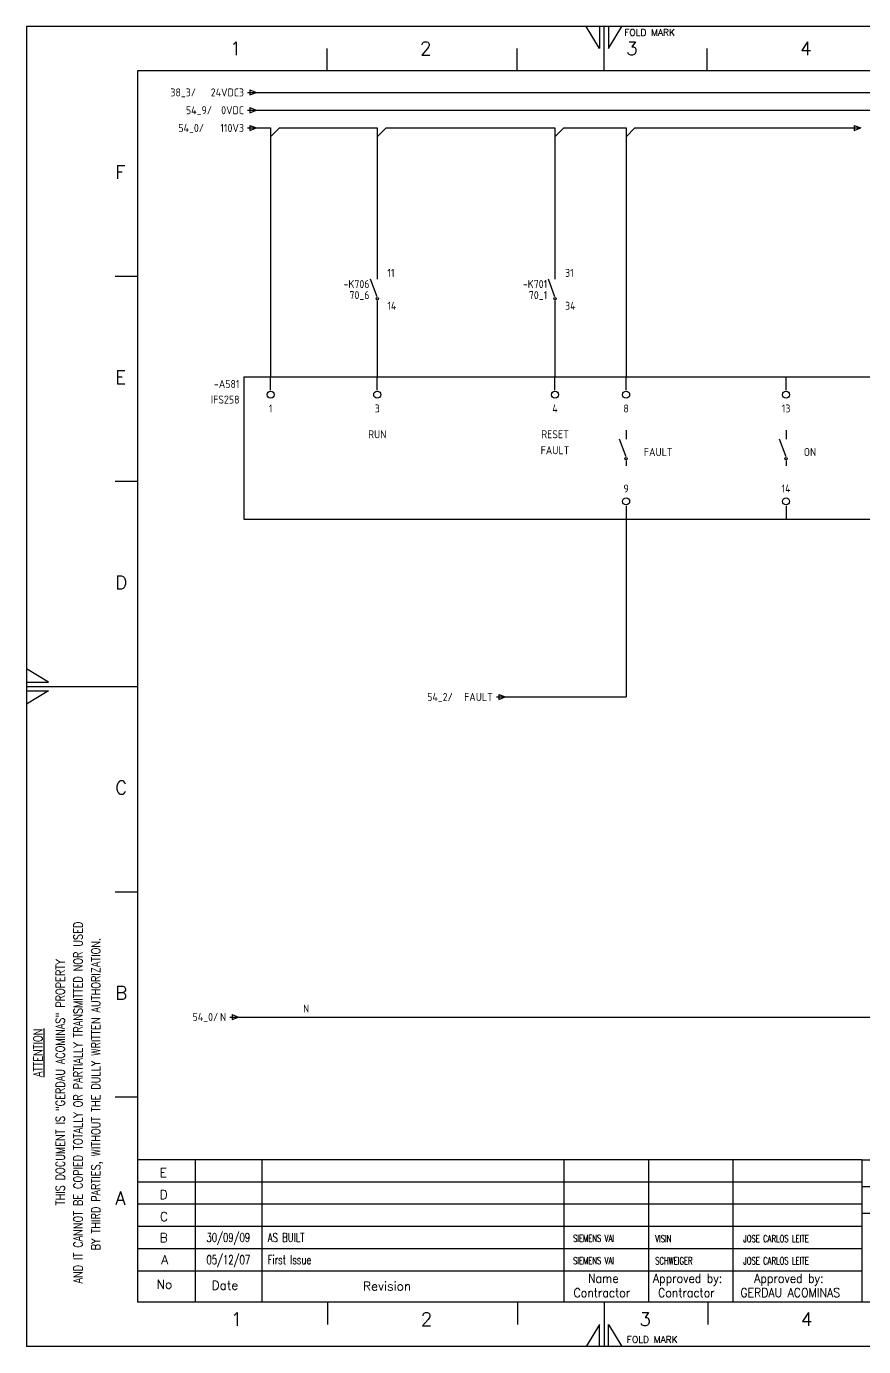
# Model space of a CAD drawing. Extents: x 520 to 940, y 6 to 303.
# Drawn here: x 520.2 to 708.6, y 6.5 to 303.5 of the extents above; entities that cross this region are included whole.
import ezdxf
from ezdxf.enums import TextEntityAlignment as Align

# ---------------------------------------------------------------- set-up
doc = ezdxf.new("R2010")
doc.units = 0
doc.header["$LTSCALE"] = 25
doc.header["$MEASUREMENT"] = 0
doc.linetypes.add('EPLANLINE7', pattern=[0])
doc.layers.get('0').update_dxf_attribs({"linetype": 'CONTINUOUS'})
for name, color, linetype in [('AUTOCONNECTING', 2, 'CONTINUOUS'), ('DESIG_', 3, 'CONTINUOUS'), ('FORM_1', 7, 'CONTINUOUS'), ('FORM_2', 4, 'CONTINUOUS'), ('FORM_3', 6, 'CONTINUOUS'), ('FORM_4', 1, 'CONTINUOUS'), ('RIF_', 7, 'CONTINUOUS'), ('SEF', 5, 'CONTINUOUS'), ('SIMBOLO', 4, 'CONTINUOUS'), ('TESTI', 7, 'CONTINUOUS'), ('TESTO', 5, 'CONTINUOUS')]:
    doc.layers.add(name, color=color, linetype=linetype)
doc.styles.add('ROMANS', font='romans.shx', dxfattribs={"width": 0.7, "oblique": 10, "height": 4})
doc.styles.get("Standard").update_dxf_attribs({"font": 'isocp.shx'})

# ---------------------------------------------------------------- blocks, each defined once
blk = doc.blocks.new('Format A3')
at = {"layer": 'FORM_1'}
for p, q in [((0, 297), (0, 0)), ((420, 297), (0, 297)), ((129, 292), (126, 297)), ((129, 297), (129, 292)), ((130, 287), (130, 297)), ((131, 297), (131, 292)), ((131, 292), (134, 297)), ((67.59, 292), (67.59, 287)), ((110.37, 292), (110.37, 287)), ((153.15, 292), (153.15, 287)), ((20, 240.83), (25, 240.83)), ((20, 194.66), (25, 194.66)), ((5, 149.5), (0, 152.5)), ((0, 149.5), (5, 149.5)), ((0, 148.5), (25, 148.5)), ((0, 147.5), (5, 147.5)), ((5, 147.5), (0, 144.5)), ((20, 102.33), (25, 102.33)), ((20, 56.17), (25, 56.17)), ((37.97, 42), (37.97, 17)), ((52.97, 42), (52.97, 17)), ((120.99, 42), (120.99, 17)), ((140, 42), (140, 17)), ((159.01, 42), (159.01, 17)), ((188.01, 37), (25, 37)), ((188.01, 36), (298, 36)), ((188.01, 32), (25, 32)), ((188.01, 27), (25, 27)), ((188.01, 22), (25, 22)), ((67.78, 10), (67.78, 5)), ((110.55, 10), (110.55, 5)), ((130, 10), (130, 0)), ((153.33, 10), (153.33, 5)), ((129, 5), (126, 0)), ((129, 0), (129, 5)), ((131, 0), (131, 5)), ((131, 5), (134, 0)), ((420, 0), (0, 0))]:
    blk.add_line(p, q, dxfattribs=at)
at = {"layer": 'FORM_3'}
for p, q in [((25, 287), (25, 10)), ((410, 287), (25, 287)), ((410, 10), (25, 10))]:
    blk.add_line(p, q, dxfattribs=at)
at = {"layer": 'FORM_4'}
for p, q in [((188.01, 42), (25, 42)), ((188.01, 42), (188.01, 10)), ((188.01, 42), (410, 42)), ((188.01, 30), (298, 30)), ((188.01, 17), (25, 17)), ((37.97, 17), (37.97, 10)), ((52.97, 17), (52.97, 10)), ((120.99, 17), (120.99, 10)), ((140, 17), (140, 10)), ((159.01, 17), (159.01, 10))]:
    blk.add_line(p, q, dxfattribs=at)
at = {"layer": 'FORM_1', "style": 'ROMANS'}
for p in [(134.55, 294.88), (135.13, 0.84)]:
    blk.add_text('FOLD MARK', height=1.5, dxfattribs=at).set_placement(p)
at = {"layer": 'FORM_2', "style": 'ROMANS', "width": 0.8}
for s, p in [('AND IT CANNOT BE COPIED TOTALLY OR PARTIALLY TRANSMITTED NOR USED', (12.63, 14.2)), ('BY THIRD PARTIES, WITHOUT THE DULLY WRITTEN AUTHORIZATION.', (16.63, 21.66)), ('THIS DOCUMENT IS "GERDAU ACOMINAS" PROPERTY', (8.63, 31.78)), ('%%UATTENTION', (3.61, 60.63))]:
    blk.add_text(s, height=2, rotation=90, dxfattribs=at).set_placement(p)
at = {"layer": 'FORM_2', "style": 'ROMANS'}
for s, p in [('E', (30, 38.12)), ('D', (30, 33.18)), ('C', (30.07, 28.24)), ('B', (30.02, 23.5)), ('A', (30.36, 18.57)), ('No', (29.31, 13.01)), ('Date', (41.68, 12.8)), ('Revision', (75.79, 12.6))]:
    blk.add_text(s, height=2, dxfattribs=at).set_placement(p)
at = {"layer": 'FORM_2', "style": 'ROMANS', "width": 0.9}
for s, p in [('Name', (126.4, 14.35)), ('Approved by:', (141.02, 14.35)), ('Approved by:', (163.81, 14.35)), ('Contractor ', (123.16, 11.12)), ('Contractor ', (142.17, 11.12)), ('GERDAU ACOMINAS', (160.68, 11.14))]:
    blk.add_text(s, height=2, dxfattribs=at).set_placement(p)
at = {"layer": 'FORM_2', "style": 'ROMANS', "flags": 4}
for tag, p in [('21', (189.91, 37.18)), ('18', (189.91, 30.89))]:
    blk.add_attdef(tag, p, '', height=2, dxfattribs=at)
at = {"layer": 'FORM_2', "color": 4, "style": 'ROMANS', "width": 0.8, "flags": 4}
for tag, p in [('22', (251.5, 37)), ('19', (251.5, 30.8)), ('24', (278.73, 22.67))]:
    blk.add_attdef(tag, p, '', height=2, dxfattribs=at)
at = {"layer": 'FORM_2', "style": 'ROMANS', "flags": 4}
for tag, p, height, width in [('23', (276.41, 37.01), 2, 0.8), ('20', (276.22, 30.68), 2, 0.8), ('14', (248.25, 23), 1.5, 0.9), ('15', (264.49, 22.98), 1.5, 0.8), ('16', (248.25, 13), 1.5, 0.9), ('17', (264.49, 12.98), 1.5, 0.8)]:
    blk.add_attdef(tag, p, '', height=height, dxfattribs=dict(at, width=width))
at = {"layer": 'FORM_4', "style": 'ROMANS'}
for s, p in [('1', (45.81, 290.56)), ('2', (88.59, 290.56)), ('3', (135, 290.56)), ('4', (174.14, 290.56)), ('F', (20.01, 262.73)), ('E', (20.01, 216.57)), ('D', (20.01, 170.4)), ('C', (20.01, 124.24)), ('B', (20.01, 78.07)), ('A', (20.01, 31.9)), ('1', (45.99, 4.65)), ('2', (88.77, 4.65)), ('3', (137.98, 4.65)), ('4', (174.32, 4.65))]:
    blk.add_text(s, height=3, dxfattribs=at).set_placement(p)
at = {"layer": 'FORM_4', "color": 1, "style": 'ROMANS', "oblique": 10, "width": 0.8, "flags": 4}
for tag, p in [('11', (300.77, 34.39)), ('12', (300.77, 29.5)), ('13', (300.77, 24.62))]:
    blk.add_attdef(tag, p, '', height=2.5, dxfattribs=at)
at = {"layer": 'FORM_4', "color": 1, "style": 'ROMANS', "flags": 2}
blk.add_attdef('25', (279.66, 12.25), '', height=5, dxfattribs=at)
at = {"layer": 'FORM_4', "style": 'ROMANS', "width": 1.25, "flags": 4}
for tag, p in [('1', (303.88, 13.92)), ('3', (312.28, 13.92)), ('5', (324.88, 13.92)), ('7', (346.28, 13.92)), ('10', (395.28, 13.92))]:
    blk.add_attdef(tag, p, '', height=3.5, dxfattribs=at)
for tag, p in [('2', (310.18, 13.92)), ('4', (322.78, 13.92)), ('6', (339.78, 13.92)), ('9', (387.98, 13.92))]:
    blk.add_attdef(tag, text='', height=3.5, dxfattribs=at).set_placement(p, align=Align.CENTER)
at = {"layer": 'FORM_4', "color": 1, "style": 'ROMANS', "width": 1.25, "flags": 4}
blk.add_attdef('8', (368.28, 13.92), '', height=3.5, dxfattribs=at)
blk = doc.blocks.new('SO284')
at = {"layer": 'TESTI', "color": 2, "linetype": 'EPLANLINE7'}
for p, q in [((-1.175, 0), (0.675, 0)), ((-0.675, 0.575), (0.8, 0)), ((-0.675, 0.575), (-0.675, -0.575)), ((-0.675, -0.575), (0.8, 0))]:
    blk.add_line(p, q, dxfattribs=at)
blk = doc.blocks.new('SO269')
at = {"layer": 'TESTI', "color": 2, "linetype": 'EPLANLINE7'}
for p, q in [((-2, 0), (0, 0)), ((0, 0), (0, -2)), ((0, -2), (2, 0))]:
    blk.add_line(p, q, dxfattribs=at)
blk = doc.blocks.new('SO290')
at = {"layer": 'TESTI', "color": 2, "linetype": 'EPLANLINE7'}
blk.add_line((0, 1), (0, 4), dxfattribs=at)
blk.add_circle((0, 0), 0.8, dxfattribs=at)
blk = doc.blocks.new('1_0_IEC_WUPI')
at = {"layer": 'SIMBOLO', "color": 3, "linetype": 'EPLANLINE7'}
for p, q in [((0, 4), (0, 2)), ((0, -2), (-1.5, 2)), ((0, -2.8), (0, -4))]:
    blk.add_line(p, q, dxfattribs=at)
blk.add_circle((0, -2.4), 0.25, dxfattribs=at)
blk = doc.blocks.new('SO291')
at = {"layer": 'TESTI', "color": 2, "linetype": 'EPLANLINE7'}
blk.add_line((0, 3), (0, 0), dxfattribs=at)
blk.add_circle((0, 4), 0.8, dxfattribs=at)
blk = doc.blocks.new('SO282')
at = {"layer": 'SIMBOLO', "color": 2, "linetype": 'EPLANLINE7'}
for p in [(-2, 0), (0, 2)]:
    blk.add_line(p, (0, 0), dxfattribs=at)

msp = doc.modelspace()

# ---------------------------------------------------------------- linework, layer by layer
at = {"layer": 'AUTOCONNECTING', "color": 2, "linetype": 'EPLANLINE7'}
for p, q in [((571.14, 288.6), (897.14, 288.6)), ((571.14, 284.6), (873.14, 284.6)), ((571.14, 280.6), (573.14, 280.6)), ((577.14, 280.6), (597.14, 280.6)), ((601.14, 280.6), (637.14, 280.6)), ((641.14, 280.6), (653.14, 280.6)), ((657.14, 280.6), (707.14, 280.6)), ((575.14, 278.6), (575.14, 224.6)), ((599.14, 278.6), (599.14, 248.6)), ((639.14, 278.6), (639.14, 248.6)), ((655.14, 278.6), (655.14, 224.6)), ((599.14, 240.6), (599.14, 224.6)), ((639.14, 240.6), (639.14, 224.6)), ((655.14, 192.6), (655.14, 152.6)), ((627.14, 152.6), (655.14, 152.6)), ((567.14, 80.6), (725.14, 80.6))]:
    msp.add_line(p, q, dxfattribs=at)
at = {"layer": 'SIMBOLO', "color": 3, "linetype": 'EPLANLINE7'}
for p, q in [((569.14, 224.6), (569.14, 192.6)), ((569.14, 224.6), (845.14, 224.6)), ((569.14, 192.6), (845.14, 192.6))]:
    msp.add_line(p, q, dxfattribs=at)

# ---------------------------------------------------------------- block references
msp.add_blockref('Format A3', (520.17, 6.46))
at = {"layer": 'SIMBOLO'}
for name, p in [('SO284', (571.14, 288.6)), ('SO284', (571.14, 284.6)), ('SO284', (571.14, 280.6)), ('SO269', (575.14, 280.6)), ('SO269', (599.14, 280.6)), ('SO269', (639.14, 280.6)), ('SO269', (655.14, 280.6)), ('SO284', (707.14, 280.6)), ('SO290', (575.14, 220.6)), ('SO290', (599.14, 220.6)), ('SO290', (639.14, 220.6)), ('SO290', (655.14, 220.6)), ('SO290', (691.14, 220.6)), ('1_0_IEC_WUPI', (655.14, 208.6)), ('1_0_IEC_WUPI', (691.14, 208.6)), ('SO291', (655.14, 192.6)), ('SO291', (691.14, 192.6)), ('SO282', (655.14, 152.6)), ('SO284', (627.14, 152.6)), ('SO284', (567.14, 80.6))]:
    msp.add_blockref(name, p, dxfattribs=at)
ref = msp.add_blockref('1_0_IEC_WUPI', (599.14, 244.6), dxfattribs=at)
ref.add_attrib('SEF_1', '-K706', dxfattribs={"layer": 'SEF', "color": 2, "height": 1.8, "width": 1.000667, "flags": 2}).set_placement((597.39, 244.6), align=Align.RIGHT)
ref.add_attrib('DESIGN._1', '11', (601.41, 247.1), dxfattribs={"layer": 'DESIG_', "color": 2, "height": 1.8, "width": 1.000667, "flags": 2})
ref.add_attrib('DESIGN._2', '14', (601.41, 239.7), dxfattribs={"layer": 'DESIG_', "color": 2, "height": 1.8, "width": 1.000667, "flags": 2})
ref = msp.add_blockref('1_0_IEC_WUPI', (639.14, 244.6), dxfattribs=at)
ref.add_attrib('SEF_1', '-K701', dxfattribs={"layer": 'SEF', "color": 2, "height": 1.8, "width": 1.000667, "flags": 2}).set_placement((637.39, 244.6), align=Align.RIGHT)
ref.add_attrib('DESIGN._1', '31', (641.41, 247.1), dxfattribs={"layer": 'DESIG_', "color": 2, "height": 1.8, "width": 1.000667, "flags": 2})
ref.add_attrib('DESIGN._2', '34', (641.41, 239.7), dxfattribs={"layer": 'DESIG_', "color": 2, "height": 1.8, "width": 1.000667, "flags": 2})

# ---------------------------------------------------------------- texts
at = {"layer": 'FORM_2', "style": 'ROMANS', "width": 0.7}
for s, p in [('30/09/09', (565.62, 30.86)), ('05/12/07', (565.62, 25.86))]:
    msp.add_text(s, height=2, dxfattribs=at).set_placement(p, align=Align.MIDDLE)
for s, height, p in [('AS BUILT', 2, (574.5, 29.99)), ('SIEMENS VAI', 1.6, (643.21, 29.99)), ('VISIN', 1.6, (661.69, 29.95)), ('JOSE CARLOS LEITE', 1.6, (681.53, 29.95)), ('First Issue', 2, (574.5, 24.99)), ('SIEMENS VAI', 1.6, (643.21, 24.99)), ('SCHWEIGER', 1.6, (661.69, 24.95)), ('JOSE CARLOS LEITE', 1.6, (681.53, 24.95))]:
    msp.add_text(s, height=height, dxfattribs=at).set_placement(p)
at = {"layer": 'RIF_', "color": 2, "width": 1.000667}
for s, p in [('38_3/', (558.34, 287.7)), ('54_9/', (561.94, 283.7)), ('54_0/', (560.14, 279.7)), ('70_6', (597.39, 242.1)), ('70_1', (637.39, 242.1)), ('54_2/', (616.14, 151.7)), ('54_0/', (563.34, 79.7))]:
    msp.add_text(s, height=1.8, dxfattribs=at).set_placement(p, align=Align.RIGHT)
at = {"layer": 'TESTI', "color": 2, "width": 1.000667}
for s, p in [('-A581', (568.14, 222.1)), ('IFS258', (568.14, 218.6))]:
    msp.add_text(s, height=1.8, dxfattribs=at).set_placement(p, align=Align.RIGHT)
at = {"layer": 'TESTO', "color": 2, "width": 1.000667}
for s, p in [('24VDC3', (569.14, 287.7)), ('0VDC', (569.14, 283.7)), ('110V3', (569.14, 279.7)), ('FAULT', (625.14, 151.7)), ('N', (565.14, 79.7))]:
    msp.add_text(s, height=1.8, dxfattribs=at).set_placement(p, align=Align.RIGHT)
for s, p in [('1', (575.14, 216.6)), ('3', (599.14, 216.6)), ('4', (639.14, 216.6)), ('8', (655.14, 216.6)), ('13', (691.14, 216.6)), ('RUN', (599.14, 210.8)), ('RESET', (639.14, 210.8)), ('FAULT', (639.14, 207.2)), ('9', (655.14, 198.6)), ('14', (691.14, 198.6)), ('N', (583.14, 81.6))]:
    msp.add_text(s, height=1.8, dxfattribs=at).set_placement(p, align=Align.CENTER)
for s, p in [('FAULT', (659.14, 206.8)), ('ON', (695.14, 206.8))]:
    msp.add_text(s, height=1.8, dxfattribs=at).set_placement(p)

doc.saveas('drawing.dxf')
